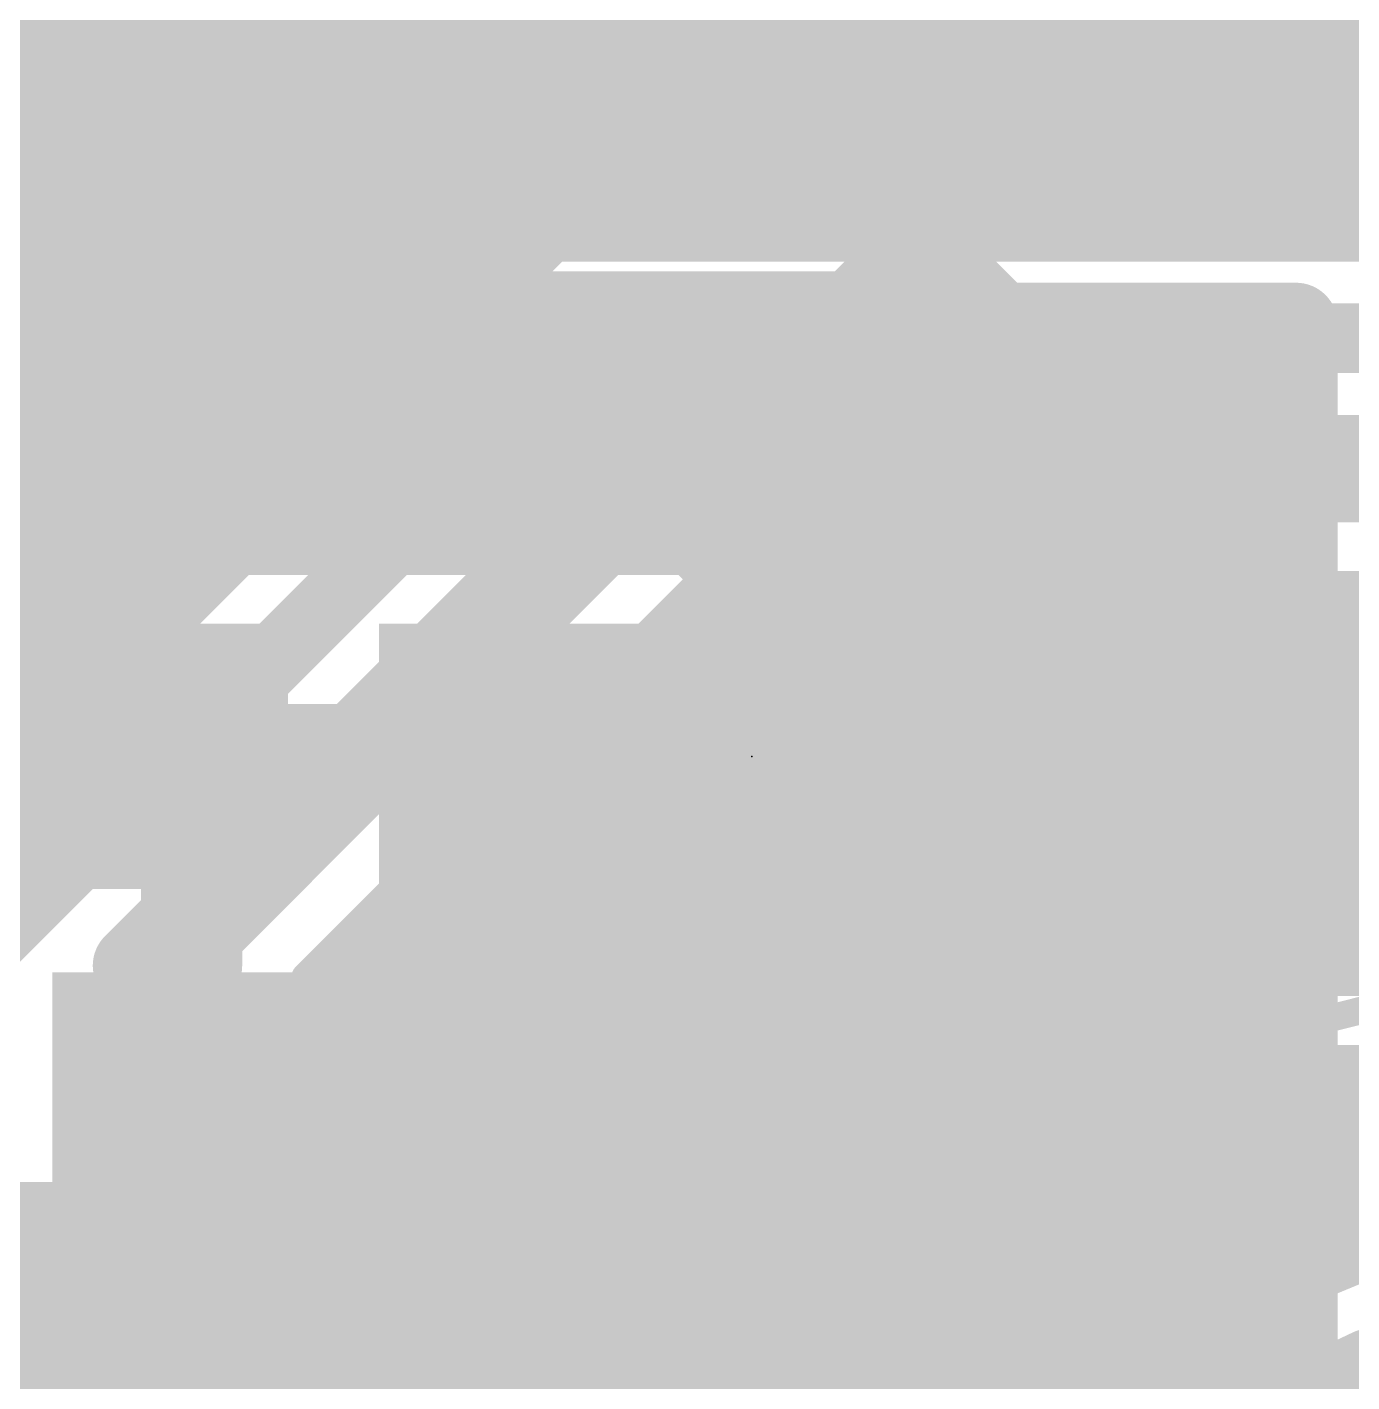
# Model space of a CAD drawing. Extents: x -1.3 to 57, y -0.1 to 23.2.
# Drawn here: x 40.286 to 45.111, y 12.201 to 17.133 of the extents above; entities that cross this region are included whole.
import ezdxf

# ---------------------------------------------------------------- set-up
doc = ezdxf.new("R2010")
doc.units = 0
for name, color, linetype in [('1', 12, 'CONTINUOUS'), ('16', 132, 'CONTINUOUS'), ('21', 253, 'CONTINUOUS'), ('23', 53, 'CONTINUOUS'), ('25', 253, 'CONTINUOUS'), ('51', 253, 'CONTINUOUS'), ('52', 253, 'CONTINUOUS')]:
    doc.layers.add(name, color=color, linetype=linetype)

# ---------------------------------------------------------------- blocks, each defined once
blk = doc.blocks.new('RECT')
blk.add_solid([(-0.5, -0.5), (0.5, -0.5), (-0.5, 0.5), (0.5, 0.5)])

msp = doc.modelspace()

# ---------------------------------------------------------------- linework, layer by layer
at = {"layer": '1'}
for points, const_width in [([(41.8592, 17.5748), (41.8592, 16.2852)], 0.3048), ([(39.2539, 17.0688), (41.8592, 17.0688)], 0.3048), ([(42.772, 16.83), (42.672, 16.93)], 0.381), ([(44.466, 16.83), (42.772, 16.83)], 0.381), ([(44.466, 16.83), (45.2476, 16.83)], 0.381), ([(45.2476, 16.83), (45.5168, 16.5608)], 0.381), ([(39.1765, 16.764), (41.8592, 16.764)], 0.3048), ([(39.0136, 16.4592), (41.8592, 16.4592)], 0.3048), ([(43.4848, 16.2852), (43.4848, 16.3347)], 0.3048), ([(43.4848, 16.3347), (43.6358, 16.3347)], 0.3048), ([(43.6358, 16.3347), (43.6358, 16.2432)], 0.3048), ([(41.8592, 16.2852), (42.0526, 16.0918)], 0.3048), ([(43.2914, 16.0918), (43.4848, 16.2852)], 0.3048), ([(43.6358, 16.2432), (43.8292, 16.0498)], 0.3048), ([(38.7277, 16.1544), (41.99, 16.1544)], 0.3048), ([(43.354, 16.1544), (43.7246, 16.1544)], 0.3048), ([(42.0526, 16.0918), (43.2914, 16.0918)], 0.3048), ([(43.8292, 16.0498), (44.9072, 16.0498)], 0.3048), ([(44.9072, 16.0498), (44.9072, 6.1961)], 0.3048), ([(37.0562, 15.8496), (44.9072, 15.8496)], 0.3048), ([(37.2269, 15.5448), (44.9072, 15.5448)], 0.3048), ([(41.3728, 15.2908), (40.0832, 15.2908)], 0.3048), ([(41.402, 15.2616), (41.3728, 15.2908)], 0.3048), ([(41.4312, 15.2908), (41.402, 15.2616)], 0.3048), ([(42.7208, 15.2908), (41.4312, 15.2908)], 0.3048), ([(42.9142, 15.0974), (42.7208, 15.2908)], 0.3048), ([(42.7716, 15.24), (44.9072, 15.24)], 0.3048), ([(42.9142, 13.8586), (42.9142, 15.0974)], 0.3048), ([(43.1817, 15.0898), (43.1388, 15.0469)], 0.3048), ([(43.2377, 15.113), (43.1817, 15.0898)], 0.3048), ([(43.6871, 15.113), (43.2377, 15.113)], 0.3048), ([(43.6871, 14.5669), (43.6871, 15.113)], 0.3048), ([(44.3143, 15.113), (43.8649, 15.113)], 0.3048), ([(43.8649, 15.113), (43.8649, 14.5669)], 0.3048), ([(44.3703, 15.0898), (44.3143, 15.113)], 0.3048), ([(44.4132, 15.0469), (44.3703, 15.0898)], 0.3048), ([(43.1388, 15.0469), (43.1156, 14.9909)], 0.3048), ([(44.4364, 14.9909), (44.4132, 15.0469)], 0.3048), ([(43.1156, 14.9909), (43.1156, 14.5669)], 0.3048), ([(44.4364, 14.5669), (44.4364, 14.9909)], 0.3048), ([(42.9142, 14.9352), (43.1156, 14.9352)], 0.3048), ([(43.6871, 14.9352), (43.8649, 14.9352)], 0.3048), ([(44.4364, 14.9352), (44.9072, 14.9352)], 0.3048), ([(42.9142, 14.6304), (43.1156, 14.6304)], 0.3048), ([(43.6871, 14.6304), (43.8649, 14.6304)], 0.3048), ([(44.4364, 14.6304), (44.9072, 14.6304)], 0.3048), ([(43.1156, 14.5669), (43.6871, 14.5669)], 0.3048), ([(43.8649, 14.5669), (43.6871, 14.5669)], 0.3048), ([(43.6871, 14.5669), (43.6871, 14.3891)], 0.3048), ([(43.8649, 14.3891), (43.8649, 14.5669)], 0.3048), ([(43.8649, 14.5669), (44.4364, 14.5669)], 0.3048), ([(40.828, 14.378), (40.728, 14.478)], 0.381), ([(40.728, 14.478), (42.076, 14.478)], 0.381), ([(40.828, 13.192), (40.828, 14.378)], 0.254), ([(43.6871, 14.3891), (43.1156, 14.3891)], 0.3048), ([(43.1156, 14.3891), (43.1156, 13.9651)], 0.3048), ([(43.6871, 13.843), (43.6871, 14.3891)], 0.3048), ([(43.6871, 14.3891), (43.8649, 14.3891)], 0.3048), ([(43.8649, 14.3891), (43.8649, 13.843)], 0.3048), ([(44.4364, 14.3891), (43.8649, 14.3891)], 0.3048), ([(44.4364, 13.9651), (44.4364, 14.3891)], 0.3048), ([(42.9142, 14.3256), (43.1156, 14.3256)], 0.3048), ([(43.6871, 14.3256), (43.8649, 14.3256)], 0.3048), ([(44.4364, 14.3256), (44.9072, 14.3256)], 0.3048), ([(42.9142, 14.0208), (43.1156, 14.0208)], 0.3048), ([(43.6871, 14.0208), (43.8649, 14.0208)], 0.3048), ([(44.4364, 14.0208), (44.9072, 14.0208)], 0.3048), ([(43.1156, 13.9651), (43.1388, 13.9091)], 0.3048), ([(44.4132, 13.9091), (44.4364, 13.9651)], 0.3048), ([(43.1388, 13.9091), (43.1817, 13.8662)], 0.3048), ([(44.3703, 13.8662), (44.4132, 13.9091)], 0.3048), ([(42.7208, 13.6652), (42.9142, 13.8586)], 0.3048), ([(43.1817, 13.8662), (43.2377, 13.843)], 0.3048), ([(44.3143, 13.843), (44.3703, 13.8662)], 0.3048), ([(43.2377, 13.843), (43.6871, 13.843)], 0.3048), ([(43.8649, 13.843), (44.3143, 13.843)], 0.3048), ([(42.7716, 13.716), (44.9072, 13.716)], 0.3048), ([(41.6082, 12.5552), (41.6082, 13.6652)], 0.3048), ([(41.6082, 13.6652), (42.7208, 13.6652)], 0.3048), ([(41.6082, 13.4112), (44.9072, 13.4112)], 0.3048), ([(41.6082, 13.1064), (44.9072, 13.1064)], 0.3048), ([(41.6082, 12.8016), (44.9072, 12.8016)], 0.3048), ([(40.0478, 12.5552), (40.2412, 12.3618)], 0.3048), ([(41.4148, 12.3618), (41.6082, 12.5552)], 0.3048), ([(41.5498, 12.4968), (44.9072, 12.4968)], 0.3048), ([(40.2412, 12.3618), (41.4148, 12.3618)], 0.3048), ([(29.4362, 12.192), (44.9072, 12.192)], 0.3048)]:
    msp.add_lwpolyline(points, dxfattribs=dict(at, const_width=const_width))
for points, const_width in [([(41.8592, 16.9926, 1), (41.8592, 17.145)], 0.1524), ([(42.7394, 16.9974, 1), (42.6046, 16.8626)], 0.1905), ([(42.772, 16.9253, 1), (42.772, 16.7348)], 0.1905), ([(44.466, 16.9253, 1), (44.466, 16.7348)], 0.1905), ([(44.466, 16.7348, 1), (44.466, 16.9253)], 0.1905), ([(45.315, 16.8974, 1), (45.1802, 16.7626)], 0.1905), ([(42.7046, 16.7626, 1), (42.8394, 16.8974)], 0.1905), ([(41.8592, 16.6878, 1), (41.8592, 16.8402)], 0.1524), ([(41.8592, 16.383, 1), (41.8592, 16.5354)], 0.1524), ([(43.561, 16.3347, 1), (43.4086, 16.3347)], 0.1524), ([(43.4848, 16.4109, 1), (43.4848, 16.2585)], 0.1524), ([(43.712, 16.3347, 1), (43.5596, 16.3347)], 0.1524), ([(43.6358, 16.2585, 1), (43.6358, 16.4109)], 0.1524), ([(41.9131, 16.3391, 1), (41.8053, 16.2313)], 0.1524), ([(43.5387, 16.2313, 1), (43.4309, 16.3391)], 0.1524), ([(43.6897, 16.2971, 1), (43.5819, 16.1893)], 0.1524), ([(41.783, 16.2852, 1), (41.9354, 16.2852)], 0.1524), ([(43.4086, 16.2852, 1), (43.561, 16.2852)], 0.1524), ([(41.99, 16.0782, 1), (41.99, 16.2306)], 0.1524), ([(43.354, 16.2306, 1), (43.354, 16.0782)], 0.1524), ([(43.5596, 16.2432, 1), (43.712, 16.2432)], 0.1524), ([(43.7246, 16.0782, 1), (43.7246, 16.2306)], 0.1524), ([(42.0526, 16.168, 1), (42.0526, 16.0156)], 0.1524), ([(43.2914, 16.0156, 1), (43.2914, 16.168)], 0.1524), ([(41.9987, 16.0379, 1), (42.1065, 16.1457)], 0.1524), ([(43.2375, 16.1457, 1), (43.3453, 16.0379)], 0.1524), ([(43.8292, 16.126, 1), (43.8292, 15.9736)], 0.1524), ([(43.7753, 15.9959, 1), (43.8831, 16.1037)], 0.1524), ([(44.9834, 16.0498, 1), (44.831, 16.0498)], 0.1524), ([(44.9072, 15.9736, 1), (44.9072, 16.126)], 0.1524), ([(44.9072, 15.7734, 1), (44.9072, 15.9258)], 0.1524), ([(44.9072, 15.4686, 1), (44.9072, 15.621)], 0.1524), ([(41.4267, 15.3447, 1), (41.3189, 15.2369)], 0.1524), ([(41.4312, 15.367, 1), (41.4312, 15.2146)], 0.1524), ([(41.3728, 15.2146, 1), (41.3728, 15.367)], 0.1524), ([(41.4851, 15.2369, 1), (41.3773, 15.3447)], 0.1524), ([(42.7747, 15.3447, 1), (42.6669, 15.2369)], 0.1524), ([(42.7208, 15.2146, 1), (42.7208, 15.367)], 0.1524), ([(41.3481, 15.3155, 1), (41.4559, 15.2077)], 0.1524), ([(41.3481, 15.2077, 1), (41.4559, 15.3154)], 0.1524), ([(42.7716, 15.3162, 1), (42.7716, 15.1638)], 0.1524), ([(44.9072, 15.1638, 1), (44.9072, 15.3162)], 0.1524), ([(42.9904, 15.0974, 1), (42.838, 15.0974)], 0.1524), ([(43.2356, 15.0359, 1), (43.1278, 15.1437)], 0.1524), ([(43.2377, 15.1892, 1), (43.2377, 15.0368)], 0.1524), ([(43.2668, 15.0426, 1), (43.2085, 15.1834)], 0.1524), ([(43.7633, 15.113, 1), (43.6109, 15.113)], 0.1524), ([(43.6871, 15.0368, 1), (43.6871, 15.1892)], 0.1524), ([(43.8649, 15.1892, 1), (43.8649, 15.0368)], 0.1524), ([(43.9411, 15.113, 1), (43.7887, 15.113)], 0.1524), ([(44.3435, 15.1834, 1), (44.2852, 15.0426)], 0.1524), ([(44.4242, 15.1437, 1), (44.3164, 15.0359)], 0.1524), ([(44.3143, 15.0368, 1), (44.3143, 15.1892)], 0.1524), ([(42.8603, 15.0435, 1), (42.9681, 15.1513)], 0.1524), ([(43.2092, 15.0178, 1), (43.0684, 15.0761)], 0.1524), ([(43.1525, 15.1602, 1), (43.2108, 15.0194)], 0.1524), ([(44.4836, 15.0761, 1), (44.3428, 15.0178)], 0.1524), ([(44.3412, 15.0194, 1), (44.3995, 15.1602)], 0.1524), ([(43.1918, 14.9909, 1), (43.0394, 14.9909)], 0.1524), ([(43.0849, 15.1008, 1), (43.1927, 14.993)], 0.1524), ([(44.3593, 14.993, 1), (44.4671, 15.1008)], 0.1524), ([(44.5126, 14.9909, 1), (44.3602, 14.9909)], 0.1524), ([(43.0452, 15.0201, 1), (43.186, 14.9618)], 0.1524), ([(44.366, 14.9618, 1), (44.5068, 15.0201)], 0.1524), ([(42.9142, 15.0114, 1), (42.9142, 14.859)], 0.1524), ([(43.1156, 14.859, 1), (43.1156, 15.0114)], 0.1524), ([(43.6871, 15.0114, 1), (43.6871, 14.859)], 0.1524), ([(43.8649, 14.859, 1), (43.8649, 15.0114)], 0.1524), ([(44.4364, 15.0114, 1), (44.4364, 14.859)], 0.1524), ([(44.9072, 14.859, 1), (44.9072, 15.0114)], 0.1524), ([(42.9142, 14.7066, 1), (42.9142, 14.5542)], 0.1524), ([(43.1156, 14.5542, 1), (43.1156, 14.7066)], 0.1524), ([(43.6871, 14.7066, 1), (43.6871, 14.5542)], 0.1524), ([(43.8649, 14.5542, 1), (43.8649, 14.7066)], 0.1524), ([(44.4364, 14.7066, 1), (44.4364, 14.5542)], 0.1524), ([(44.9072, 14.5542, 1), (44.9072, 14.7066)], 0.1524), ([(43.1156, 14.6431, 1), (43.1156, 14.4907)], 0.1524), ([(43.6871, 14.6431, 1), (43.6871, 14.4907)], 0.1524), ([(43.7633, 14.5669, 1), (43.6109, 14.5669)], 0.1524), ([(43.6871, 14.4907, 1), (43.6871, 14.6431)], 0.1524), ([(43.9411, 14.5669, 1), (43.7887, 14.5669)], 0.1524), ([(43.8649, 14.6431, 1), (43.8649, 14.4907)], 0.1524), ([(43.8649, 14.4907, 1), (43.8649, 14.6431)], 0.1524), ([(44.4364, 14.4907, 1), (44.4364, 14.6431)], 0.1524), ([(40.7954, 14.5454, 1), (40.6606, 14.4106)], 0.1905), ([(40.728, 14.5733, 1), (40.728, 14.3828)], 0.1905), ([(42.076, 14.3828, 1), (42.076, 14.5733)], 0.1905), ([(43.0394, 14.5669, 1), (43.1918, 14.5669)], 0.1524), ([(43.6109, 14.5669, 1), (43.7633, 14.5669)], 0.1524), ([(43.7887, 14.5669, 1), (43.9411, 14.5669)], 0.1524), ([(44.3602, 14.5669, 1), (44.5126, 14.5669)], 0.1524), ([(40.7606, 14.3106, 1), (40.8954, 14.4454)], 0.1905), ([(40.8915, 14.378, 1), (40.7645, 14.378)], 0.127), ([(43.1156, 14.4653, 1), (43.1156, 14.3129)], 0.1524), ([(43.1918, 14.3891, 1), (43.0394, 14.3891)], 0.1524), ([(43.7633, 14.3891, 1), (43.6109, 14.3891)], 0.1524), ([(43.6871, 14.4653, 1), (43.6871, 14.3129)], 0.1524), ([(43.6871, 14.3129, 1), (43.6871, 14.4653)], 0.1524), ([(43.9411, 14.3891, 1), (43.7887, 14.3891)], 0.1524), ([(43.8649, 14.4653, 1), (43.8649, 14.3129)], 0.1524), ([(43.8649, 14.3129, 1), (43.8649, 14.4653)], 0.1524), ([(44.5126, 14.3891, 1), (44.3602, 14.3891)], 0.1524), ([(44.4364, 14.3129, 1), (44.4364, 14.4653)], 0.1524), ([(42.9142, 14.4018, 1), (42.9142, 14.2494)], 0.1524), ([(43.1156, 14.2494, 1), (43.1156, 14.4018)], 0.1524), ([(43.6871, 14.4018, 1), (43.6871, 14.2494)], 0.1524), ([(43.6109, 14.3891, 1), (43.7633, 14.3891)], 0.1524), ([(43.7887, 14.3891, 1), (43.9411, 14.3891)], 0.1524), ([(43.8649, 14.2494, 1), (43.8649, 14.4018)], 0.1524), ([(44.4364, 14.4018, 1), (44.4364, 14.2494)], 0.1524), ([(44.9072, 14.2494, 1), (44.9072, 14.4018)], 0.1524), ([(42.9142, 14.097, 1), (42.9142, 13.9446)], 0.1524), ([(43.1156, 13.9446, 1), (43.1156, 14.097)], 0.1524), ([(43.6871, 14.097, 1), (43.6871, 13.9446)], 0.1524), ([(43.8649, 13.9446, 1), (43.8649, 14.097)], 0.1524), ([(44.4364, 14.097, 1), (44.4364, 13.9446)], 0.1524), ([(44.9072, 13.9446, 1), (44.9072, 14.097)], 0.1524), ([(43.186, 13.9942, 1), (43.0452, 13.9359)], 0.1524), ([(44.5068, 13.9359, 1), (44.366, 13.9942)], 0.1524), ([(43.1927, 13.963, 1), (43.0849, 13.8552)], 0.1524), ([(44.4671, 13.8552, 1), (44.3593, 13.963)], 0.1524), ([(42.9681, 13.8047, 1), (42.8603, 13.9125)], 0.1524), ([(43.0394, 13.9651, 1), (43.1918, 13.9651)], 0.1524), ([(43.0684, 13.8799, 1), (43.2092, 13.9382)], 0.1524), ([(43.2108, 13.9366, 1), (43.1525, 13.7958)], 0.1524), ([(44.3428, 13.9382, 1), (44.4836, 13.8799)], 0.1524), ([(44.3995, 13.7958, 1), (44.3412, 13.9366)], 0.1524), ([(44.3602, 13.9651, 1), (44.5126, 13.9651)], 0.1524), ([(43.1278, 13.8123, 1), (43.2356, 13.9201)], 0.1524), ([(43.2377, 13.9192, 1), (43.2377, 13.7668)], 0.1524), ([(43.2085, 13.7726, 1), (43.2668, 13.9134)], 0.1524), ([(43.6871, 13.7668, 1), (43.6871, 13.9192)], 0.1524), ([(43.8649, 13.9192, 1), (43.8649, 13.7668)], 0.1524), ([(44.2852, 13.9134, 1), (44.3435, 13.7726)], 0.1524), ([(44.3164, 13.9201, 1), (44.4242, 13.8123)], 0.1524), ([(44.3143, 13.7668, 1), (44.3143, 13.9192)], 0.1524), ([(42.838, 13.8586, 1), (42.9904, 13.8586)], 0.1524), ([(43.6109, 13.843, 1), (43.7633, 13.843)], 0.1524), ([(43.7887, 13.843, 1), (43.9411, 13.843)], 0.1524), ([(42.7716, 13.7922, 1), (42.7716, 13.6398)], 0.1524), ([(44.9072, 13.6398, 1), (44.9072, 13.7922)], 0.1524), ([(41.6844, 13.6652, 1), (41.532, 13.6652)], 0.1524), ([(41.6082, 13.7414, 1), (41.6082, 13.589)], 0.1524), ([(42.7208, 13.589, 1), (42.7208, 13.7414)], 0.1524), ([(42.6669, 13.7191, 1), (42.7747, 13.6113)], 0.1524), ([(41.6082, 13.4874, 1), (41.6082, 13.335)], 0.1524), ([(44.9072, 13.335, 1), (44.9072, 13.4874)], 0.1524), ([(40.7645, 13.192, 1), (40.8915, 13.192)], 0.127), ([(41.6082, 13.1826, 1), (41.6082, 13.0302)], 0.1524), ([(44.9072, 13.0302, 1), (44.9072, 13.1826)], 0.1524), ([(41.6082, 12.8778, 1), (41.6082, 12.7254)], 0.1524), ([(44.9072, 12.7254, 1), (44.9072, 12.8778)], 0.1524), ([(41.6621, 12.5013, 1), (41.5543, 12.6091)], 0.1524), ([(41.5498, 12.573, 1), (41.5498, 12.4206)], 0.1524), ([(41.532, 12.5552, 1), (41.6844, 12.5552)], 0.1524), ([(44.9072, 12.4206, 1), (44.9072, 12.573)], 0.1524), ([(40.2412, 12.438, 1), (40.2412, 12.2856)], 0.1524), ([(40.1873, 12.3079, 1), (40.2951, 12.4157)], 0.1524), ([(41.3609, 12.4157, 1), (41.4687, 12.3079)], 0.1524), ([(41.4148, 12.2856, 1), (41.4148, 12.438)], 0.1524), ([(44.9072, 12.1158, 1), (44.9072, 12.2682)], 0.1524)]:
    msp.add_lwpolyline(points, format="xyb", dxfattribs=dict(at, const_width=const_width))
at = {"layer": '16'}
for points, const_width in [([(24.7409, 17.0688), (48.8685, 17.0688)], 0.3048), ([(23.9263, 16.764), (49.1733, 16.764)], 0.3048), ([(36.6256, 16.4592), (49.6303, 16.4592)], 0.3048), ([(42.1719, 16.4318), (41.919, 16.1789)], 0.3048), ([(49.6577, 16.4318), (42.1719, 16.4318)], 0.3048), ([(41.919, 16.1789), (39.9387, 14.1986)], 0.3048), ([(36.9757, 16.1544), (41.8945, 16.1544)], 0.3048), ([(40.1176, 13.7668), (42.3508, 16)], 0.254), ([(42.3508, 16), (49.5, 16)], 0.254), ([(37.0562, 15.8496), (41.5897, 15.8496)], 0.3048), ([(36.9968, 15.5448), (41.2849, 15.5448)], 0.3048), ([(40.6775, 13.716), (42.5297, 15.5682)], 0.3048), ([(42.5063, 15.5448), (49.3445, 15.5448)], 0.3048), ([(42.5297, 15.5682), (49.3211, 15.5682)], 0.3048), ([(42.5675, 15.4825), (42.3369, 15.2519)], 0.3048), ([(49.2337, 15.4825), (42.5675, 15.4825)], 0.3048), ([(36.7482, 15.24), (40.9801, 15.24)], 0.3048), ([(42.3369, 15.2519), (40.9169, 13.8319)], 0.3048), ([(42.2015, 15.24), (42.325, 15.24)], 0.3048), ([(41.3106, 13.6688), (42.7306, 15.0888)], 0.127), ([(42.7306, 15.0888), (49.0706, 15.0888)], 0.127), ([(29.7193, 14.9352), (40.6753, 14.9352)], 0.3048), ([(41.8967, 14.9352), (42.0202, 14.9352)], 0.3048), ([(42.6278, 14.986), (49.1734, 14.986)], 0.127), ([(42.5008, 14.859), (49.3004, 14.859)], 0.127), ([(29.8866, 14.6304), (40.3705, 14.6304)], 0.3048), ([(41.5919, 14.6304), (41.7154, 14.6304)], 0.3048), ([(42.3738, 14.732), (49.4274, 14.732)], 0.127), ([(42.2468, 14.605), (49.5544, 14.605)], 0.127), ([(42.1198, 14.478), (49.6814, 14.478)], 0.127), ([(41.2871, 14.3256), (41.4106, 14.3256)], 0.3048), ([(41.9928, 14.351), (49.8084, 14.351)], 0.127), ([(41.8658, 14.224), (49.9354, 14.224)], 0.127), ([(40.9823, 14.0208), (41.1058, 14.0208)], 0.3048), ([(41.7388, 14.097), (50.0624, 14.097)], 0.127), ([(41.6118, 13.97), (50.1894, 13.97)], 0.127), ([(40.9169, 13.8319), (40.9169, 13.716)], 0.3048), ([(40.9169, 13.716), (40.6775, 13.716)], 0.3048), ([(40.6775, 13.716), (40.9169, 13.716)], 0.3048), ([(41.4848, 13.843), (50.3164, 13.843)], 0.127), ([(41.3578, 13.716), (50.4434, 13.716)], 0.127), ([(41.3106, 7.3288), (41.3106, 13.6688)], 0.127), ([(43.5006, 13.6688), (42.7306, 12.8988)], 0.127), ([(48.3006, 13.6688), (43.5006, 13.6688)], 0.127), ([(41.3106, 13.589), (43.4208, 13.589)], 0.127), ([(41.3106, 13.462), (43.2938, 13.462)], 0.127), ([(43.1243, 12.7357), (43.6637, 13.2751)], 0.3048), ([(43.6637, 13.2751), (48.1375, 13.2751)], 0.3048), ([(41.3106, 13.335), (43.1668, 13.335)], 0.127), ([(41.3106, 13.208), (43.0398, 13.208)], 0.127), ([(43.495, 13.1064), (48.3062, 13.1064)], 0.3048), ([(41.3106, 13.081), (42.9128, 13.081)], 0.127), ([(41.3106, 12.954), (42.7858, 12.954)], 0.127), ([(45.4342, 12.8436), (44.5724, 12.4866)], 0.3048), ([(42.7306, 12.8988), (42.7306, 8.0988)], 0.127), ([(43.1902, 12.8016), (45.3328, 12.8016)], 0.3048), ([(41.3106, 12.827), (42.7306, 12.827)], 0.127), ([(43.1243, 8.9266), (43.1243, 12.7357)], 0.3048), ([(20.955, 12.7), (41.0947, 12.7)], 0.3048), ([(41.0947, 12.7), (41.0947, 10.5964)], 0.3048), ([(41.988, 12.7), (42.1132, 12.7)], 0.3048), ([(41.988, 10.5964), (41.988, 12.7)], 0.3048), ([(42.1132, 12.7), (42.1132, 10.5964)], 0.3048), ([(41.3106, 12.7), (42.7306, 12.7)], 0.127), ([(20.955, 12.4968), (41.0947, 12.4968)], 0.3048), ([(41.3106, 12.573), (42.7306, 12.573)], 0.127), ([(41.988, 12.4968), (42.1132, 12.4968)], 0.3048), ([(43.1243, 12.4968), (44.5969, 12.4968)], 0.3048), ([(44.5724, 12.4866), (43.9128, 11.827)], 0.3048), ([(41.3106, 12.446), (42.7306, 12.446)], 0.127), ([(41.3106, 12.319), (42.7306, 12.319)], 0.127), ([(20.955, 12.192), (41.0947, 12.192)], 0.3048), ([(41.988, 12.192), (42.1132, 12.192)], 0.3048), ([(43.1243, 12.192), (44.2778, 12.192)], 0.3048), ([(41.3106, 12.192), (42.7306, 12.192)], 0.127)]:
    msp.add_lwpolyline(points, dxfattribs=dict(at, const_width=const_width))
for points, const_width in [([(42.1719, 16.508, 1), (42.1719, 16.3556)], 0.1524), ([(42.2258, 16.3779, 1), (42.1181, 16.4857)], 0.1524), ([(41.9729, 16.125, 1), (41.8651, 16.2327)], 0.1524), ([(41.8651, 16.2327, 1), (41.9729, 16.125)], 0.1524), ([(41.8945, 16.0782, 1), (41.8945, 16.2306)], 0.1524), ([(42.3508, 16.0635, 1), (42.3508, 15.9365)], 0.127), ([(42.3957, 15.9551, 1), (42.3059, 16.0449)], 0.127), ([(41.5897, 15.7734, 1), (41.5897, 15.9258)], 0.1524), ([(41.2849, 15.4686, 1), (41.2849, 15.621)], 0.1524), ([(42.5063, 15.621, 1), (42.5063, 15.4686)], 0.1524), ([(42.5297, 15.6444, 1), (42.5297, 15.492)], 0.1524), ([(42.5835, 15.5143, 1), (42.4758, 15.6221)], 0.1524), ([(42.5675, 15.5587, 1), (42.5675, 15.4063)], 0.1524), ([(42.6214, 15.4286, 1), (42.5136, 15.5364)], 0.1524), ([(40.9801, 15.1638, 1), (40.9801, 15.3162)], 0.1524), ([(42.2015, 15.3162, 1), (42.2015, 15.1638)], 0.1524), ([(42.3908, 15.198, 1), (42.283, 15.3058)], 0.1524), ([(42.325, 15.1638, 1), (42.325, 15.3162)], 0.1524), ([(42.283, 15.3058, 1), (42.3908, 15.198)], 0.1524), ([(42.7306, 15.1206, 1), (42.7306, 15.0571)], 0.0635), ([(42.7531, 15.0663, 1), (42.7081, 15.1113)], 0.0635), ([(40.6753, 14.859, 1), (40.6753, 15.0114)], 0.1524), ([(41.8967, 15.0114, 1), (41.8967, 14.859)], 0.1524), ([(42.0202, 14.859, 1), (42.0202, 15.0114)], 0.1524), ([(42.6278, 15.0178, 1), (42.6278, 14.9543)], 0.0635), ([(42.5008, 14.8908, 1), (42.5008, 14.8272)], 0.0635), ([(40.3705, 14.5542, 1), (40.3705, 14.7066)], 0.1524), ([(41.5919, 14.7066, 1), (41.5919, 14.5542)], 0.1524), ([(41.7154, 14.5542, 1), (41.7154, 14.7066)], 0.1524), ([(42.3738, 14.7638, 1), (42.3738, 14.7003)], 0.0635), ([(42.2468, 14.6368, 1), (42.2468, 14.5732)], 0.0635), ([(42.1198, 14.5098, 1), (42.1198, 14.4463)], 0.0635), ([(41.2871, 14.4018, 1), (41.2871, 14.2494)], 0.1524), ([(41.4106, 14.2494, 1), (41.4106, 14.4018)], 0.1524), ([(41.9928, 14.3828, 1), (41.9928, 14.3193)], 0.0635), ([(41.8658, 14.2558, 1), (41.8658, 14.1922)], 0.0635), ([(40.9823, 14.097, 1), (40.9823, 13.9446)], 0.1524), ([(41.1058, 13.9446, 1), (41.1058, 14.097)], 0.1524), ([(41.7388, 14.1288, 1), (41.7388, 14.0653)], 0.0635), ([(41.6118, 14.0018, 1), (41.6118, 13.9383)], 0.0635), ([(40.9931, 13.8319, 1), (40.8407, 13.8319)], 0.1524), ([(40.863, 13.8858, 1), (40.9708, 13.778)], 0.1524), ([(40.6775, 13.7922, 1), (40.6775, 13.6398)], 0.1524), ([(40.6775, 13.7922, 1), (40.6775, 13.6398)], 0.1524), ([(40.9169, 13.6398, 1), (40.9169, 13.7922)], 0.1524), ([(40.9169, 13.6398, 1), (40.9169, 13.7922)], 0.1524), ([(41.4848, 13.8748, 1), (41.4848, 13.8112)], 0.0635), ([(40.6236, 13.7699, 1), (40.7313, 13.6621)], 0.1524), ([(40.8407, 13.716, 1), (40.9931, 13.716)], 0.1524), ([(41.3578, 13.7478, 1), (41.3578, 13.6843)], 0.0635), ([(41.3424, 13.6688, 1), (41.2788, 13.6688)], 0.0635), ([(41.2881, 13.6913, 1), (41.3331, 13.6463)], 0.0635), ([(43.5006, 13.7006, 1), (43.5006, 13.6371)], 0.0635), ([(43.5231, 13.6463, 1), (43.4781, 13.6913)], 0.0635), ([(41.3106, 13.6208, 1), (41.3106, 13.5572)], 0.0635), ([(43.4208, 13.5572, 1), (43.4208, 13.6208)], 0.0635), ([(41.3106, 13.4938, 1), (41.3106, 13.4303)], 0.0635), ([(43.2938, 13.4303, 1), (43.2938, 13.4938)], 0.0635), ([(43.6637, 13.3513, 1), (43.6637, 13.1989)], 0.1524), ([(43.7176, 13.2212, 1), (43.6098, 13.329)], 0.1524), ([(41.3106, 13.3668, 1), (41.3106, 13.3033)], 0.0635), ([(43.1668, 13.3033, 1), (43.1668, 13.3668)], 0.0635), ([(41.3106, 13.2398, 1), (41.3106, 13.1762)], 0.0635), ([(43.0398, 13.1762, 1), (43.0398, 13.2398)], 0.0635), ([(43.495, 13.1826, 1), (43.495, 13.0302)], 0.1524), ([(41.3106, 13.1128, 1), (41.3106, 13.0493)], 0.0635), ([(42.9128, 13.0493, 1), (42.9128, 13.1128)], 0.0635), ([(41.3106, 12.9858, 1), (41.3106, 12.9223)], 0.0635), ([(42.7858, 12.9223, 1), (42.7858, 12.9858)], 0.0635), ([(42.7081, 12.9213, 1), (42.7531, 12.8763)], 0.0635), ([(42.7624, 12.8988, 1), (42.6989, 12.8988)], 0.0635), ([(43.1902, 12.8778, 1), (43.1902, 12.7254)], 0.1524), ([(41.3106, 12.8588, 1), (41.3106, 12.7952)], 0.0635), ([(42.7306, 12.7952, 1), (42.7306, 12.8588)], 0.0635), ([(43.2005, 12.7357, 1), (43.0481, 12.7357)], 0.1524), ([(41.1709, 12.7, 1), (41.0185, 12.7)], 0.1524), ([(41.0947, 12.6238, 1), (41.0947, 12.7762)], 0.1524), ([(41.988, 12.7762, 1), (41.988, 12.6238)], 0.1524), ([(42.0642, 12.7, 1), (41.9118, 12.7)], 0.1524), ([(42.1894, 12.7, 1), (42.037, 12.7)], 0.1524), ([(42.1132, 12.6238, 1), (42.1132, 12.7762)], 0.1524), ([(43.0704, 12.7896, 1), (43.1782, 12.6818)], 0.1524), ([(41.3106, 12.7318, 1), (41.3106, 12.6683)], 0.0635), ([(42.7306, 12.6683, 1), (42.7306, 12.7318)], 0.0635), ([(41.0947, 12.4206, 1), (41.0947, 12.573)], 0.1524), ([(41.3106, 12.6048, 1), (41.3106, 12.5412)], 0.0635), ([(41.988, 12.573, 1), (41.988, 12.4206)], 0.1524), ([(42.1132, 12.4206, 1), (42.1132, 12.573)], 0.1524), ([(42.7306, 12.5412, 1), (42.7306, 12.6048)], 0.0635), ([(43.1243, 12.573, 1), (43.1243, 12.4206)], 0.1524), ([(44.5432, 12.557, 1), (44.6015, 12.4162)], 0.1524), ([(44.6263, 12.4327, 1), (44.5185, 12.5405)], 0.1524), ([(44.5969, 12.4206, 1), (44.5969, 12.573)], 0.1524), ([(45.9006, 9.4788, 1), (45.9006, 11.5188, 1), (45.9006, 9.4788)], 2.04), ([(41.3106, 12.4778, 1), (41.3106, 12.4142)], 0.0635), ([(42.7306, 12.4142, 1), (42.7306, 12.4778)], 0.0635), ([(41.3106, 12.3508, 1), (41.3106, 12.2873)], 0.0635), ([(42.7306, 12.2873, 1), (42.7306, 12.3508)], 0.0635), ([(41.0947, 12.1158, 1), (41.0947, 12.2682)], 0.1524), ([(41.988, 12.2682, 1), (41.988, 12.1158)], 0.1524), ([(42.1132, 12.1158, 1), (42.1132, 12.2682)], 0.1524), ([(43.1243, 12.2682, 1), (43.1243, 12.1158)], 0.1524), ([(44.2778, 12.1158, 1), (44.2778, 12.2682)], 0.1524), ([(41.3106, 12.2238, 1), (41.3106, 12.1602)], 0.0635), ([(42.7306, 12.1602, 1), (42.7306, 12.2238)], 0.0635)]:
    msp.add_lwpolyline(points, format="xyb", dxfattribs=dict(at, const_width=const_width))
at = {"layer": '21'}
for points, const_width in [([(46.1264, 16.3576), (45.0596, 16.3576)], 0.1524), ([(43.053, 14.478), (42.799, 14.478)], 0.254), ([(39.4716, 12.8524), (40.2844, 12.8524)], 0.1524), ([(41.3004, 12.5984), (41.3004, 11.5316)], 0.1524)]:
    msp.add_lwpolyline(points, dxfattribs=dict(at, const_width=const_width))
for points, const_width in [([(45.0596, 16.3957, 1), (45.0596, 16.3195)], 0.0762), ([(42.799, 14.5415, 1), (42.799, 14.4145)], 0.127), ([(43.053, 14.4145, 1), (43.053, 14.5415)], 0.127), ([(40.2844, 12.8143, 1), (40.2844, 12.8905)], 0.0762), ([(41.3385, 12.5984, 1), (41.2623, 12.5984)], 0.0762)]:
    msp.add_lwpolyline(points, format="xyb", dxfattribs=dict(at, const_width=const_width))
at = {"layer": '23'}
msp.add_point((42.926, 14.478), dxfattribs=at)
at = {"layer": '25', "const_width": 0.1016}
for points in [[(42.0878, 15.2908), (42.0878, 15.9512)], [(42.0878, 15.9512), (42.2712, 15.9512)], [(44.5894, 15.2908), (44.5894, 15.9512)], [(44.5894, 15.9512), (44.7729, 15.9512)], [(42.2712, 15.5843), (42.0878, 15.5843)], [(42.4547, 15.2908), (42.3079, 15.5843)], [(44.7729, 15.5843), (44.5894, 15.5843)], [(44.4954, 14.2748), (44.4954, 14.9352)], [(44.4954, 14.9352), (44.6788, 14.9352)], [(44.6788, 14.5683), (44.4954, 14.5683)], [(44.8623, 14.2748), (44.7155, 14.5683)]]:
    msp.add_lwpolyline(points, dxfattribs=at)
at = {"layer": '25'}
for points, const_width in [([(42.1132, 15.9512, 1), (42.0624, 15.9512)], 0.0508), ([(42.0878, 15.9766, 1), (42.0878, 15.9258)], 0.0508), ([(42.2712, 15.5843, 1), (42.2712, 15.9512)], 0.1016), ([(42.2712, 15.9766, 1), (42.2712, 15.9258)], 0.0508), ([(42.2712, 15.9258, 1), (42.2712, 15.9766)], 0.0508), ([(43.0979, 15.8044, 1), (42.8044, 15.8044)], 0.1016), ([(44.6148, 15.9512, 1), (44.564, 15.9512)], 0.0508), ([(44.5894, 15.9766, 1), (44.5894, 15.9258)], 0.0508), ([(44.7729, 15.5843, 1), (44.7729, 15.9512)], 0.1016), ([(44.7729, 15.9766, 1), (44.7729, 15.9258)], 0.0508), ([(44.7729, 15.9258, 1), (44.7729, 15.9766)], 0.0508), ([(42.8044, 15.8044, 1), (43.0979, 15.8044)], 0.1016), ([(42.8298, 15.8044, 1), (42.779, 15.8044)], 0.0508), ([(43.1233, 15.8044, 1), (43.0725, 15.8044)], 0.0508), ([(42.779, 15.8044, 1), (42.8298, 15.8044)], 0.0508), ([(43.0725, 15.8044, 1), (43.1233, 15.8044)], 0.0508), ([(43.1346, 15.4742, 1), (42.7677, 15.4742)], 0.1016), ([(42.0878, 15.6097, 1), (42.0878, 15.5589)], 0.0508), ([(42.2712, 15.6097, 1), (42.2712, 15.5589)], 0.0508), ([(42.2712, 15.5589, 1), (42.2712, 15.6097)], 0.0508), ([(42.3306, 15.5957, 1), (42.2852, 15.573)], 0.0508), ([(44.5894, 15.6097, 1), (44.5894, 15.5589)], 0.0508), ([(44.7729, 15.6097, 1), (44.7729, 15.5589)], 0.0508), ([(44.7729, 15.5589, 1), (44.7729, 15.6097)], 0.0508), ([(42.7677, 15.4742, 1), (43.1346, 15.4742)], 0.1016), ([(42.7931, 15.4742, 1), (42.7423, 15.4742)], 0.0508), ([(42.7423, 15.4742, 1), (42.7931, 15.4742)], 0.0508), ([(43.16, 15.4742, 1), (43.1092, 15.4742)], 0.0508), ([(43.1092, 15.4742, 1), (43.16, 15.4742)], 0.0508), ([(42.0624, 15.2908, 1), (42.1132, 15.2908)], 0.0508), ([(42.432, 15.2794, 1), (42.4774, 15.3022)], 0.0508), ([(44.564, 15.2908, 1), (44.6148, 15.2908)], 0.0508), ([(44.5208, 14.9352, 1), (44.47, 14.9352)], 0.0508), ([(44.4954, 14.9606, 1), (44.4954, 14.9098)], 0.0508), ([(44.6788, 14.5683, 1), (44.6788, 14.9352)], 0.1016), ([(44.6788, 14.9606, 1), (44.6788, 14.9098)], 0.0508), ([(44.6788, 14.9098, 1), (44.6788, 14.9606)], 0.0508), ([(44.4954, 14.5937, 1), (44.4954, 14.5429)], 0.0508), ([(44.6788, 14.5937, 1), (44.6788, 14.5429)], 0.0508), ([(44.6788, 14.5429, 1), (44.6788, 14.5937)], 0.0508), ([(44.7383, 14.5797, 1), (44.6928, 14.557)], 0.0508), ([(44.8396, 14.2634, 1), (44.885, 14.2862)], 0.0508), ([(44.47, 14.2748, 1), (44.5208, 14.2748)], 0.0508)]:
    msp.add_lwpolyline(points, format="xyb", dxfattribs=dict(at, const_width=const_width))
at = {"layer": '51'}
for points, const_width in [([(44.8056, 16.3576), (44.8056, 19.2024)], 0.1524), ([(46.1264, 16.3576), (44.8056, 16.3576)], 0.1524), ([(43.282, 14.897), (42.57, 14.897)], 0.1016), ([(43.282, 14.046), (42.57, 14.046)], 0.1016), ([(38.4556, 12.8524), (41.3004, 12.8524)], 0.1524), ([(41.3004, 12.8524), (41.3004, 11.5316)], 0.1524)]:
    msp.add_lwpolyline(points, dxfattribs=dict(at, const_width=const_width))
for points, const_width in [([(44.8056, 16.3957, 1), (44.8056, 16.3195)], 0.0762), ([(44.7675, 16.3576, 1), (44.8437, 16.3576)], 0.0762), ([(42.57, 14.9224, 1), (42.57, 14.8716)], 0.0508), ([(43.282, 14.8716, 1), (43.282, 14.9224)], 0.0508), ([(42.57, 14.0714, 1), (42.57, 14.0206)], 0.0508), ([(43.282, 14.0206, 1), (43.282, 14.0714)], 0.0508), ([(41.3385, 12.8524, 1), (41.2623, 12.8524)], 0.0762), ([(41.3004, 12.8143, 1), (41.3004, 12.8905)], 0.0762)]:
    msp.add_lwpolyline(points, format="xyb", dxfattribs=dict(at, const_width=const_width))
at = {"layer": '52', "const_width": 0.1}
for points in [[(45.9006, 5.8288, 1), (45.9006, 15.1688, 1), (45.9006, 5.8288)], [(45.9006, 7.3488, 1), (45.9006, 13.6488, 1), (45.9006, 7.3488)]]:
    msp.add_lwpolyline(points, format="xyb", dxfattribs=at)

# ---------------------------------------------------------------- block references
at = {"layer": '1', "xscale": 1.016, "yscale": 0.9652}
for p, rotation in [((42.672, 16.93), 270), ((40.728, 14.478), 180), ((42.076, 14.478), 180), ((43.776, 14.478), 180)]:
    msp.add_blockref('RECT', p, dxfattribs=dict(at, rotation=rotation))
at = {"layer": '1', "xscale": 0.9}
for p, rotation in [((44.466, 16.83), 270), ((40.828, 13.192), 180)]:
    msp.add_blockref('RECT', p, dxfattribs=dict(at, rotation=rotation))
at = {"layer": '51'}
for p, xscale, yscale, rotation in [((42.6771, 17.1998), 0.5001, 0.95, 270), ((44.3865, 16.8275), 0.508, 0.635, 270), ((40.4661, 14.4729), 0.5001, 0.95, 180), ((42.3458, 14.4729), 0.5001, 0.95, 180), ((43.5142, 14.4729), 0.5001, 0.95, 180), ((40.8305, 13.2715), 0.508, 0.635, 180)]:
    msp.add_blockref('RECT', p, dxfattribs=dict(at, xscale=xscale, yscale=yscale, rotation=rotation))

doc.saveas('drawing.dxf')
